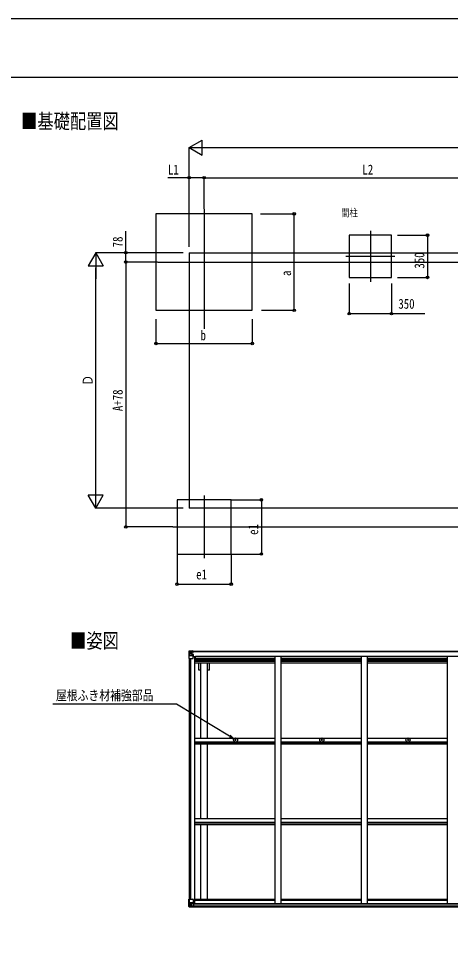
# Model space of a CAD drawing. Units: millimetres, scale not verified. Extents: x -10512 to 10512, y -7425 to 7425.
# Drawn here: x -5816 to -2232, y -328 to 7425 of the extents above; entities that cross this region are included whole.
import ezdxf
from ezdxf.enums import TextEntityAlignment as Align

# ---------------------------------------------------------------- set-up
doc = ezdxf.new("R2010")
doc.units = ezdxf.units.MM
doc.header["$LTSCALE"] = 30
for name, color, linetype in [('0-2_USER1', 3, 'Continuous'), ('0-3_YKK_12', 2, 'Continuous'), ('0-4_YKK_13', 4, 'Continuous'), ('0-5_YKK_A1', 4, 'Continuous'), ('0-6_YKK_D', 6, 'Continuous'), ('0-7_YKK_ZWAK', 7, 'Continuous')]:
    doc.layers.add(name, color=color, linetype=linetype)
doc.styles.add('ＭＳ ゴシック', font='')
doc.styles.get('ＭＳ ゴシック').set_extended_font_data('MS Gothic')

msp = doc.modelspace()

# ---------------------------------------------------------------- linework, layer by layer
at = {"layer": '0-3_YKK_12'}
for p, q in [((-4276.28, 5846.04), (-4276.28, 4850.87)), ((-2896.28, 5665.07), (-2896.28, 5242.44)), ((-3100.01, 5453.76), (-2692.54, 5453.76)), ((-4661.24, 5405.96), (-1342.14, 5405.96)), ((-4276.28, 3468.96), (-4276.28, 2948.96)), ((-4536.28, 3208.96), (1503.73, 3208.96))]:
    msp.add_line(p, q, dxfattribs=at)
at = {"layer": '0-4_YKK_13'}
for p, q in [((-4402.28, 2176.94), (-4402.28, 2176.9)), ((-4401.34, 2177.94), (-4401.34, 2177.94)), ((-4401.34, 2177.9), (-4401.34, 2177.93)), ((-4392.37, 2178.33), (-4400.29, 2177.85)), ((-4399.43, 2176.88), (-4399.43, 2176.81)), ((-4399.43, 2116.23), (-4399.43, 2176.81)), ((-4395.46, 2173.44), (-4398.2, 2177.11)), ((-4380.28, 2179.11), (-4392.28, 2178.33)), ((-4373.78, 2179.63), (-4380.28, 2179.23)), ((-4380.28, 2153.13), (-4380.28, 2179.23)), ((-4380.28, 2178.34), (-4373.78, 2178.74)), ((-4378.78, 2173.52), (-4380.28, 2173.52)), ((-4373.78, 2177.82), (-4378.78, 2177.73)), ((-4378.28, 2173.16), (-4378.78, 2173.16)), ((-4378.67, 2171.86), (-4374.78, 2171.86)), ((-4378.28, 2174.19), (-4378.28, 2172.23)), ((-4370.28, 2174.19), (-4378.28, 2174.19)), ((-4370.28, 2174.16), (-4378.28, 2174.16)), ((-4368.28, 2172.32), (-4378.28, 2172.23)), ((-4378.28, 2172.07), (-4378.28, 2172.23)), ((-4378.28, 2172.23), (-4378.28, 2172.23)), ((-4374.78, 2152.13), (-4374.78, 2172.1)), ((-4373.78, 2178.74), (-4373.78, 2179.63)), ((-4373.78, 2178.23), (-4373.78, 2178.74)), ((-4373.78, 2178.23), (-4373.78, 2177.82)), ((-4373.78, 2177.82), (-4373.78, 2177)), ((-4368.78, 2177.43), (-4368.78, 2177)), ((-4368.48, 2177.43), (-4368.78, 2177.43)), ((-4368.48, 2177.43), (-4366.79, 2177)), ((-4368.28, 2173.93), (-4363.28, 2173.93)), ((-4368.28, 2172.32), (-4368.28, 2173.93)), ((-4363.28, 2174.85), (-4363.28, 2173.93)), ((-4363.28, 2173.93), (-4362.28, 2173.93)), ((-4362.28, 2173.93), (-4362.28, 2174.85)), ((-4362.28, 2173.93), (-4362.28, 2172.36)), ((-4362.28, 2172.25), (-4362.28, 2172.36)), ((-4399.43, 2116.23), (-4369.28, 2116.23)), ((-4398.89, 2143.11), (-4394.74, 2155.2)), ((-4398.89, 2143.11), (-4392.28, 2142.9)), ((-4394.61, 2169.93), (-4392.28, 2169.99)), ((-4394.61, 2156.46), (-4394.61, 2169.93)), ((-4392.28, 2156.43), (-4394.61, 2156.46)), ((-4392.28, 2169.99), (-4380.28, 2169.99)), ((-4392.28, 2156.43), (-4380.28, 2156.43)), ((-4392.28, 2156.43), (-4392.28, 2156.43)), ((-4392.28, 2142.9), (-4368.28, 2142.9)), ((-4386.8, 2162.79), (-4386.8, 2161.83)), ((-4381.28, 2169.99), (-4380.28, 2169.99)), ((-4378.78, 2169.99), (-4380.28, 2169.99)), ((-4378.78, 2156.43), (-4380.28, 2156.43)), ((-4379.45, 2152.87), (-4369.1, 2151.22)), ((-4379.45, 2152.24), (-4379.45, 2152.87)), ((-4369.1, 2150.59), (-4379.45, 2152.24)), ((-4374.78, 2168.23), (-4378.78, 2168.23)), ((-4374.78, 2160.03), (-4378.78, 2160.03)), ((-4369.1, 2151.22), (-4369.1, 2150.59)), ((-4368.82, 2151.14), (-4364.78, 2151.11)), ((-4368.28, 2117.23), (-4368.28, 2150.33)), ((-4363.78, 2139.23), (-4368.28, 2139.23)), ((-4363.78, 2151.1), (-4364.78, 2151.11)), ((-4364.78, 2149.37), (-4363.78, 2149.38)), ((-4363.78, 2134.88), (-4363.78, 2151.1)), ((-4017.7, 1441.92), (-4016.59, 1441.93)), ((-4017.7, 1440.92), (-4016.59, 1440.9)), ((-4016.59, 1441.93), (-4016.07, 1442.04)), ((-4016.59, 1440.9), (-4016.07, 1440.8)), ((-4015.97, 1442.55), (-4016.07, 1442.04)), ((-4015.97, 1440.28), (-4016.07, 1440.8)), ((-4015.95, 1443.66), (-4015.97, 1442.55)), ((-4015.95, 1439.17), (-4015.97, 1440.28)), ((-4014.95, 1443.66), (-4014.93, 1442.55)), ((-4014.95, 1439.17), (-4014.93, 1440.28)), ((-4014.93, 1442.55), (-4014.83, 1442.04)), ((-4014.93, 1440.28), (-4014.83, 1440.8)), ((-4014.32, 1441.93), (-4014.83, 1442.04)), ((-4014.32, 1440.9), (-4014.83, 1440.8)), ((-4013.21, 1441.92), (-4014.32, 1441.93)), ((-4013.21, 1440.92), (-4014.32, 1440.9)), ((-3301.7, 1441.92), (-3300.59, 1441.93)), ((-3301.7, 1440.92), (-3300.59, 1440.9)), ((-3300.59, 1441.93), (-3300.07, 1442.04)), ((-3300.59, 1440.9), (-3300.07, 1440.8)), ((-3299.97, 1442.55), (-3300.07, 1442.04)), ((-3299.97, 1440.28), (-3300.07, 1440.8)), ((-3299.95, 1443.66), (-3299.97, 1442.55)), ((-3299.95, 1439.17), (-3299.97, 1440.28)), ((-3298.95, 1443.66), (-3298.93, 1442.55)), ((-3298.95, 1439.17), (-3298.93, 1440.28)), ((-3298.93, 1442.55), (-3298.83, 1442.04)), ((-3298.93, 1440.28), (-3298.83, 1440.8)), ((-3298.32, 1441.93), (-3298.83, 1442.04)), ((-3298.32, 1440.9), (-3298.83, 1440.8)), ((-3297.21, 1441.92), (-3298.32, 1441.93)), ((-3297.21, 1440.92), (-3298.32, 1440.9)), ((-2585.7, 1441.92), (-2584.59, 1441.93)), ((-2585.7, 1440.92), (-2584.59, 1440.9)), ((-2584.59, 1441.93), (-2584.07, 1442.04)), ((-2584.59, 1440.9), (-2584.07, 1440.8)), ((-2583.97, 1442.55), (-2584.07, 1442.04)), ((-2583.97, 1440.28), (-2584.07, 1440.8)), ((-2583.95, 1443.66), (-2583.97, 1442.55)), ((-2583.95, 1439.17), (-2583.97, 1440.28)), ((-2582.95, 1443.66), (-2582.93, 1442.55)), ((-2582.95, 1439.17), (-2582.93, 1440.28)), ((-2582.93, 1442.55), (-2582.83, 1442.04)), ((-2582.93, 1440.28), (-2582.83, 1440.8)), ((-2582.32, 1441.93), (-2582.83, 1442.04)), ((-2582.32, 1440.9), (-2582.83, 1440.8)), ((-2581.21, 1441.92), (-2582.32, 1441.93)), ((-2581.21, 1440.92), (-2582.32, 1440.9)), ((-4402.28, 120.25), (-4369.28, 120.25)), ((-4402.28, 59.54), (-4402.28, 120.25)), ((-4399.43, 120.25), (-4399.43, 59.67)), ((-4398.89, 93.37), (-4392.28, 93.58)), ((-4398.89, 93.37), (-4394.74, 81.29)), ((-4392.28, 80.05), (-4394.61, 80.02)), ((-4394.61, 80.02), (-4394.61, 66.55)), ((-4392.28, 93.58), (-4368.28, 93.58)), ((-4392.28, 80.05), (-4392.28, 80.05)), ((-4380.28, 80.05), (-4392.28, 80.05)), ((-4380.28, 84.04), (-4373.78, 84.04)), ((-4380.28, 84.04), (-4380.28, 57.25)), ((-4369.1, 85.9), (-4379.45, 84.24)), ((-4379.45, 84.24), (-4379.45, 84.04)), ((-4376.75, 84.04), (-4369.1, 85.26)), ((-4373.78, 84.04), (-4364.78, 84.01)), ((-4369.1, 85.26), (-4369.1, 85.9)), ((-4368.28, 119.25), (-4368.28, 86.15)), ((-4363.78, 83.1), (-4363.78, 62.94)), ((-4401.34, 58.58), (-4401.34, 58.54)), ((-4392.37, 58.16), (-4400.29, 58.63)), ((-4399.43, 59.6), (-4399.43, 59.67)), ((-4395.46, 63.04), (-4398.2, 59.37)), ((-4394.61, 66.55), (-4392.28, 66.49)), ((-4392.28, 66.49), (-4380.28, 66.49)), ((-4380.28, 57.37), (-4392.28, 58.15)), ((-4387.76, 73.69), (-4387.76, 74.65)), ((-4373.78, 56.85), (-4373.78, 62.8)), ((-4364.78, 62.23), (-4373.78, 62.17))]:
    msp.add_line(p, q, dxfattribs=at)
for points in [[(-4402.28, 2176.9), (-4402.28, 2116.23), (-4399.43, 2116.23)], [(-4401.34, 2177.94), (-4392.28, 2178.5), (-4380.28, 2179.23)], [(-4373.78, 2178.23), (-4378.78, 2178.23), (-4378.78, 2152.77)], [(-4378.28, 2173.16), (-4370.28, 2173.16), (-4370.28, 2174.85)], [(-4363.28, 2172.2), (-4378.28, 2172.07), (-4378.28, 2172.07)], [(-4368.28, 2172.32), (-4368.28, 2172.31), (-4362.28, 2172.36)], [(-4388.72, 2163.75), (-4389.68, 2163.75), (-4389.68, 2164.71), (-4388.72, 2164.71)], [(-4387.76, 2165.67), (-4387.76, 2166.63), (-4386.8, 2166.63), (-4386.8, 2165.67)], [(-4386.8, 2161.83), (-4387.76, 2161.83), (-4387.76, 2162.79)], [(-4385.84, 2164.71), (-4384.88, 2164.71), (-4384.88, 2163.75), (-4385.84, 2163.75)], [(-4364.78, 2151.11), (-4364.78, 2149.37), (-4368.28, 2149.35)], [(-4401.34, 58.54), (-4392.28, 57.99), (-4373.78, 56.85)], [(-4388.72, 71.77), (-4389.68, 71.77), (-4389.68, 72.73), (-4388.72, 72.73)], [(-4387.76, 74.65), (-4386.8, 74.65), (-4386.8, 73.69)], [(-4386.8, 70.81), (-4386.8, 69.85), (-4387.76, 69.85), (-4387.76, 70.81)], [(-4385.84, 72.73), (-4384.88, 72.73), (-4384.88, 71.77), (-4385.84, 71.77)], [(-4363.78, 62.94), (-4363.79, 62.83), (-4373.78, 62.8)]]:
    msp.add_lwpolyline(points, dxfattribs=at)
for centre, radius in [((-4387.28, 2164.23), 5.3), ((-4015.45, 1441.42), 17), ((-4015.45, 1441.42), 4), ((-3299.45, 1441.42), 17), ((-3299.45, 1441.42), 4), ((-2583.45, 1441.42), 17), ((-2583.45, 1441.42), 4), ((-4387.28, 72.25), 5.3)]:
    msp.add_circle(centre, radius, dxfattribs=at)
for centre, radius, start, end in [((-4401.28, 2176.94), 0.999, 93.4424, 179.95083), ((-4401.28, 2176.94), 1, 93.50017, 180.00079), ((-4401.28, 2176.9), 0.999, 93.4424, 179.95083), ((-4400.12, 2190.55), 12.7, 269.24466, 275.10311), ((-4398.15, 2176.94), 1.28, 131.17831, 182.45895), ((-4378.28, 2174.69), 0.5, 179.99802, 269.99691), ((-4378.28, 2174.66), 0.5, 180.00109, 270.00109), ((-4378.28, 2171.73), 0.5, 90.52895, 180.04464), ((-4378.26, 2171.56), 0.513, 91.88028, 181.04707), ((-4363.14, 2179.89), 7.69, 268.96999, 276.43426), ((-4388.72, 2165.67), 0.96, 270, 0), ((-4388.72, 2162.79), 0.96, 0, 90), ((-4385.84, 2165.67), 0.96, 180, 270), ((-4385.84, 2162.79), 0.96, 90, 180), ((-4379.34, 2153.8), 0.937, 182.32209, 263.26766), ((-4379.34, 2153.17), 0.937, 182.32209, 263.26766), ((-4369.28, 2117.23), 1, 270, 0), ((-4369.21, 2150.29), 0.937, 2.32209, 83.26766), ((-4369.21, 2149.66), 0.937, 2.32209, 83.26766), ((-4015.45, 1441.42), 2.3, 167.44414, 192.55586), ((-4015.45, 1441.42), 2.3, 77.44414, 102.55586), ((-4015.45, 1441.42), 2.3, 257.44414, 282.55586), ((-4015.45, 1441.42), 2.3, 347.44414, 12.55586), ((-3299.45, 1441.42), 2.3, 167.44414, 192.55586), ((-3299.45, 1441.42), 2.3, 77.44414, 102.55586), ((-3299.45, 1441.42), 2.3, 257.44414, 282.55586), ((-3299.45, 1441.42), 2.3, 347.44414, 12.55586), ((-2583.45, 1441.42), 2.3, 167.44414, 192.55586), ((-2583.45, 1441.42), 2.3, 77.44414, 102.55586), ((-2583.45, 1441.42), 2.3, 257.44414, 282.55586), ((-2583.45, 1441.42), 2.3, 347.44414, 12.55586), ((-4379.34, 83.31), 0.937, 96.73234, 129.06602), ((-4369.28, 119.25), 1, 0, 90), ((-4369.21, 86.83), 0.937, 276.73234, 357.67791), ((-4369.21, 86.19), 0.937, 276.73234, 357.67791), ((-4401.28, 59.58), 0.999, 180.04917, 266.5576), ((-4401.28, 59.54), 0.999, 180.04917, 266.5576), ((-4401.28, 59.54), 1, 179.99921, 266.49983), ((-4400.12, 45.93), 12.7, 84.89689, 90.75534), ((-4398.15, 59.54), 1.28, 177.54105, 228.82169), ((-4388.72, 73.69), 0.96, 270, 0), ((-4388.72, 70.81), 0.96, 0, 90), ((-4385.84, 73.69), 0.96, 180, 270), ((-4385.84, 70.81), 0.96, 90, 180)]:
    msp.add_arc(centre, radius, start, end, dxfattribs=at)
for centre, major_axis, ratio, start_param, end_param in [((-4200.34, 2190.25), (201, 12.36), 0.060933, 3.1373463, 3.1378449), ((-4399.34, 2178.02), (2, 0.12), 0.060933, 3.1378449, 4.2119296), ((-4399.15, 2174.92), (-0.02, 3), 0.466854, 5.5234897, 6.1575023), ((-4397.48, 2169.85), (0.03, 5), 0.573921, 4.7320603, 5.5159136), ((-4398.17, 2145.46), (0.85, 2.32), 0.403757, 2.3087461, 3.2744049), ((-4396.01, 2156.48), (0, 3), 0.468246, 4.2703918, 4.7058971), ((-4474.02, 2169.99), (81.75, 0), 0.061163, 0, 0.0007725), ((-4398.16, 91.02), (0.85, -2.32), 0.403757, 3.0087805, 3.9744392), ((-4396.01, 80), (0, -3), 0.468246, 1.5772882, 2.0127935), ((-4364.78, 83.1), (1, -0.021), 0.906239, 0.0187047, 1.589501), ((-4399.34, 58.46), (2, -0.12), 0.060933, 2.0712557, 3.1453404), ((-4200.34, 46.23), (201, -12.36), 0.060933, 3.1453404, 3.145839), ((-4399.15, 61.56), (-0.02, -3), 0.466854, 0.125683, 0.7596956), ((-4397.48, 66.63), (0.03, -5), 0.573921, 0.7672717, 1.551125), ((-4474.02, 66.49), (81.75, 0), 0.061163, 6.2824128, 6.2831853), ((-4364.78, 62.93), (1, 0.012), 0.707053, 4.7036637, 6.124411)]:
    msp.add_ellipse(centre, major_axis=major_axis, ratio=ratio, start_param=start_param, end_param=end_param, dxfattribs=at)
at = {"layer": '0-5_YKK_A1'}
for p, q in [((-4400.28, 5483.76), (1367.73, 5483.76)), ((-4400.28, 5483.76), (-4400.28, 3365.38)), ((1367.73, 3365.38), (-4400.28, 3365.38)), ((-4378.77, 2177), (-1522.77, 2177)), ((-4378.77, 2174.85), (-1522.77, 2174.85)), ((-4400.28, 2116.23), (-4400.28, 120.25)), ((-4390.58, 2116.23), (-4390.58, 120.25)), ((-4368.28, 2134.88), (-4355.28, 2134.88)), ((-4355.28, 2134.88), (-4355.28, 84.23)), ((-4355.27, 2121.2), (-3689.27, 2121.2)), ((-4355.27, 2112.8), (-3689.27, 2112.8)), ((-4355.27, 2104.61), (-3689.27, 2104.61)), ((-4355.27, 2100.68), (-3689.27, 2100.68)), ((-4355.27, 2095.6), (-3689.27, 2095.6)), ((-4347.77, 2121.2), (-4347.77, 2136.71)), ((-4347.77, 2136.71), (-1548.77, 2136.71)), ((-3689.28, 2136.7), (-3689.28, 84.23)), ((-3639.28, 2136.7), (-3639.28, 84.23)), ((-3639.27, 2121.2), (-2973.27, 2121.2)), ((-3639.27, 2112.8), (-2973.27, 2112.8)), ((-3639.27, 2104.61), (-2973.27, 2104.61)), ((-3639.27, 2100.68), (-2973.27, 2100.68)), ((-3639.27, 2095.6), (-2973.27, 2095.6)), ((-2973.28, 2136.7), (-2973.28, 84.23)), ((-2923.28, 2136.7), (-2923.28, 84.23)), ((-2923.27, 2121.2), (-2257.27, 2121.2)), ((-2923.27, 2112.8), (-2257.27, 2112.8)), ((-2923.27, 2104.61), (-2257.27, 2104.61)), ((-2923.27, 2100.68), (-2257.27, 2100.68)), ((-2923.27, 2095.6), (-2257.27, 2095.6)), ((-2257.28, 2136.7), (-2257.28, 84.23)), ((-4355.27, 2082.59), (-3689.27, 2082.59)), ((-4321.47, 2021), (-4321.47, 2082.59)), ((-4303.78, 2021), (-4321.47, 2021)), ((-4303.78, 1455.94), (-4303.78, 2082.59)), ((-4248.78, 1455.94), (-4248.78, 2082.59)), ((-4231.07, 2021), (-4248.78, 2021)), ((-4231.07, 2021), (-4231.07, 2082.59)), ((-3639.27, 2082.59), (-2973.27, 2082.59)), ((-2923.27, 2082.59), (-2257.27, 2082.59)), ((-4355.24, 1455.94), (-3689.28, 1455.94)), ((-4355.24, 1426.2), (-3689.28, 1426.2)), ((-4355.24, 1421.65), (-3689.28, 1421.65)), ((-4355.24, 1408.64), (-3689.28, 1408.64)), ((-4303.78, 788.94), (-4303.78, 1408.64)), ((-4248.78, 788.94), (-4248.78, 1408.64)), ((-3639.24, 1455.94), (-2973.28, 1455.94)), ((-3639.24, 1426.2), (-2973.28, 1426.2)), ((-3639.24, 1421.65), (-2973.28, 1421.65)), ((-3639.24, 1408.64), (-2973.28, 1408.64)), ((-2923.24, 1455.94), (-2257.28, 1455.94)), ((-2923.24, 1426.2), (-2257.28, 1426.2)), ((-2923.24, 1421.65), (-2257.28, 1421.65)), ((-2923.24, 1408.64), (-2257.28, 1408.64)), ((-4355.24, 788.94), (-3689.28, 788.94)), ((-3639.24, 788.94), (-2973.28, 788.94)), ((-2923.24, 788.94), (-2257.28, 788.94)), ((-4355.24, 759.21), (-3689.28, 759.21)), ((-4355.24, 754.66), (-3689.28, 754.66)), ((-4355.24, 741.65), (-3689.28, 741.65)), ((-4303.78, 120.4), (-4303.78, 741.65)), ((-4248.78, 120.4), (-4248.78, 741.65)), ((-3639.24, 759.21), (-2973.28, 759.21)), ((-3639.24, 754.66), (-2973.28, 754.66)), ((-3639.24, 741.65), (-2973.28, 741.65)), ((-2923.24, 759.21), (-2257.28, 759.21)), ((-2923.24, 754.66), (-2257.28, 754.66)), ((-2923.24, 741.65), (-2257.28, 741.65)), ((-4375.54, 84.23), (-1532.77, 84.23)), ((-4363.78, 81.97), (-1532.77, 81.97)), ((-4355.28, 120.4), (-3689.28, 120.4)), ((-4355.28, 112.06), (-3689.28, 112.06)), ((-3639.28, 120.4), (-2973.28, 120.4)), ((-3639.28, 112.06), (-2973.28, 112.06)), ((-2923.28, 120.4), (-2257.28, 120.4)), ((-2923.28, 112.06), (-2257.28, 112.06)), ((-4373.78, 58.45), (-1522.77, 58.45)), ((-4363.78, 66.35), (-1532.77, 66.35))]:
    msp.add_line(p, q, dxfattribs=at)
for points in [[(-4676.28, 5005.96), (-3876.28, 5005.96), (-3876.28, 5805.96), (-4676.28, 5805.96)], [(-3071.28, 5278.76), (-2721.28, 5278.76), (-2721.28, 5628.76), (-3071.28, 5628.76)], [(-4501.28, 2983.96), (-4051.28, 2983.96), (-4051.28, 3433.96), (-4501.28, 3433.96)]]:
    msp.add_lwpolyline(points, close=True, dxfattribs=at)
at = {"layer": '0-6_YKK_D'}
for p, q in [((-4400.28, 6355.96), (-4292.02, 6418.46)), ((-4292.02, 6293.46), (-4292.02, 6418.46)), ((-4400.28, 5533.76), (-4400.28, 6356.96)), ((-4400.28, 6355.96), (-4292.02, 6293.46)), ((-4400.28, 6355.96), (-4183.77, 6355.96)), ((-4275.28, 6355.96), (1242.73, 6355.96)), ((-4400.28, 5533.76), (-4400.28, 6106.96)), ((-4276.28, 5847.04), (-4276.28, 6106.96)), ((-4276.28, 5847.04), (-4276.28, 6106.96)), ((-4276.28, 6105.96), (-1516.28, 6105.96)), ((-3809.12, 5805.96), (-3527.17, 5805.96)), ((-3528.17, 5005.96), (-3528.17, 5805.96)), ((-2670.28, 5628.76), (-2420.28, 5628.76)), ((-2421.28, 5628.76), (-2421.28, 5278.76)), ((-5176.28, 5483.76), (-5238.78, 5375.5)), ((-4450.28, 5483.76), (-5177.28, 5483.76)), ((-5176.28, 5483.76), (-5113.78, 5375.5)), ((-5176.28, 5483.76), (-5176.28, 5267.25)), ((-4450.28, 5483.76), (-4927.28, 5483.76)), ((-5238.78, 5375.5), (-5113.78, 5375.5)), ((-5176.28, 3490.38), (-5176.28, 5358.76)), ((-4718.72, 5405.96), (-4927.28, 5405.96)), ((-4662.24, 5405.96), (-4927.28, 5405.96)), ((-4926.28, 5405.96), (-4926.28, 3208.96)), ((-2670.28, 5278.76), (-2420.28, 5278.76)), ((-3071.28, 5227.76), (-3071.28, 4977.76)), ((-2721.28, 5227.76), (-2721.28, 4977.76)), ((-3801.28, 5005.96), (-3527.17, 5005.96)), ((-4676.28, 4931.76), (-4676.28, 4729.96)), ((-3876.28, 4931.94), (-3876.28, 4729.96)), ((-4676.28, 4730.96), (-3876.28, 4730.96)), ((-5176.28, 3365.38), (-5176.28, 3581.88)), ((-5176.28, 3365.38), (-5238.78, 3473.63)), ((-5113.78, 3473.63), (-5238.78, 3473.63)), ((-5176.28, 3365.38), (-5113.78, 3473.63)), ((-4050.28, 3433.96), (-3800.28, 3433.96)), ((-3801.28, 3433.96), (-3801.28, 2983.96)), ((-4450.28, 3365.38), (-5177.28, 3365.38)), ((-4537.28, 3208.96), (-4927.28, 3208.96)), ((-4501.28, 2982.96), (-4501.28, 2732.96)), ((-4051.28, 2982.96), (-4051.28, 2732.96)), ((-4050.28, 2983.96), (-3800.28, 2983.96)), ((-4501.28, 2733.96), (-4051.28, 2733.96))]:
    msp.add_line(p, q, dxfattribs=at)
for points in [[(-4276.28, 6105.96), (-4400.28, 6105.96), (-4578.11, 6105.96)], [(-4926.28, 5405.96), (-4926.28, 5483.76), (-4926.28, 5661.59)], [(-3071.28, 4978.76), (-2721.28, 4978.76), (-2444.78, 4978.76)], [(-4029.69, 1450.7), (-4066.07, 1472.68), (-4506.05, 1738.59), (-5532.02, 1738.59)], [(-4071.96, 1462.93), (-4029.69, 1450.7), (-4060.18, 1482.43)]]:
    msp.add_lwpolyline(points, dxfattribs=at)
for centre in [(-4400.28, 6105.96), (-4276.28, 6105.96), (-4276.28, 6105.96), (-3528.17, 5805.96), (-2421.28, 5628.76), (-4926.28, 5483.76), (-4926.28, 5405.96), (-4926.28, 5405.96), (-2421.28, 5278.76), (-3528.17, 5005.96), (-3071.28, 4978.76), (-2721.28, 4978.76), (-4676.28, 4730.96), (-3876.28, 4730.96), (-3801.28, 3433.96), (-4926.28, 3208.96), (-3801.28, 2983.96), (-4501.28, 2733.96), (-4051.28, 2733.96)]:
    msp.add_circle(centre, 10.62, dxfattribs=at)
at = {"layer": '0-7_YKK_ZWAK'}
msp.add_line((9737.55, 6937.5), (-9762.45, 6937.5), dxfattribs=at)
msp.add_lwpolyline([(-10512.5, -7425), (10512.5, -7425), (10512.5, 7425), (-10512.5, 7425)], close=True, dxfattribs=at)

# ---------------------------------------------------------------- texts
at = {"layer": '0-2_USER1', "style": 'ＭＳ ゴシック', "width": 0.8}
for s, height, p in [('■基礎配置図', 123.7, (-5795.71, 6475.92)), ('間柱', 61.86, (-3139.24, 5765.29)), ('■姿図', 123.7, (-5389.49, 2165.89))]:
    msp.add_text(s, height=height, dxfattribs=at).set_placement(p, align=Align.BOTTOM_LEFT)
at = {"layer": '0-6_YKK_D', "style": 'ＭＳ ゴシック', "width": 0.8}
for s, p in [('L1', (-4576.44, 6107.62)), ('L2', (-2962.28, 6107.62)), ('350', (-2663.78, 4993.76)), ('b', (-4306.28, 4732.29)), ('e1', (-4342.28, 2748.96)), ('屋根ふき材補強部品', (-5507.04, 1746.07))]:
    msp.add_text(s, height=82.48, dxfattribs=at).set_placement(p, align=Align.BOTTOM_LEFT)
for s, p in [('78', (-4927.94, 5527.92)), ('350', (-2422.94, 5351.76)), ('a', (-3529.83, 5290.44)), ('Ｄ', (-5177.28, 4379.57)), ('A+78', (-4927.94, 4169.46)), ('e1', (-3802.94, 3142.96))]:
    msp.add_text(s, height=82.48, rotation=90, dxfattribs=at).set_placement(p, align=Align.BOTTOM_LEFT)

doc.saveas('drawing.dxf')
